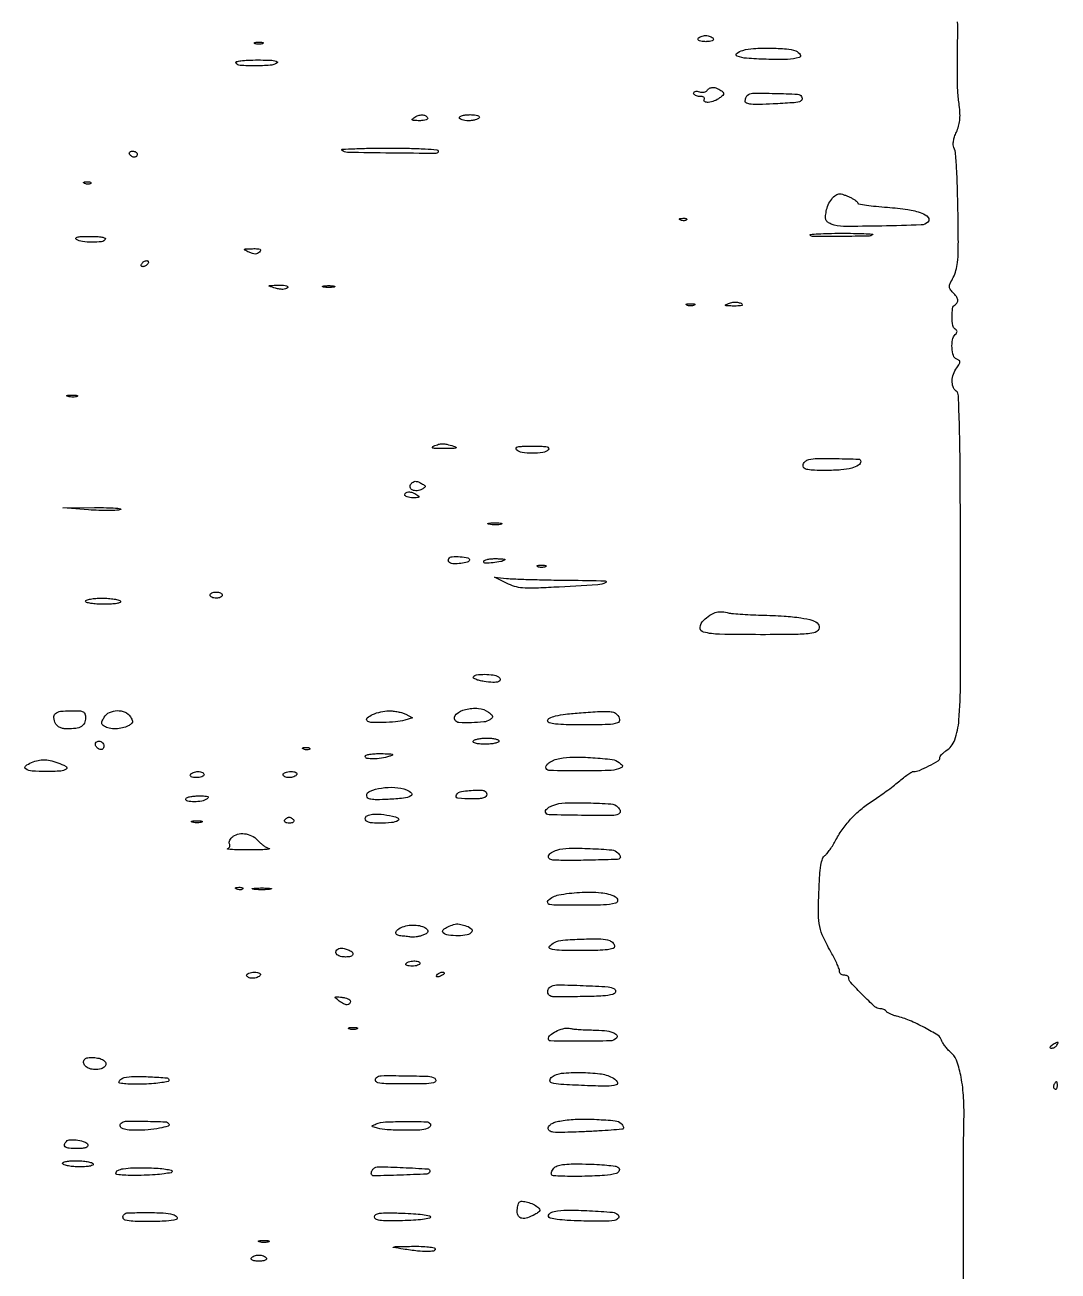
# Model space of a CAD drawing. Extents: x 0 to 1897, y 0 to 3427.
# Drawn here: x 1528.1 to 1867.9, y 2584.7 to 2994.5 of the extents above; entities that cross this region are included whole.
import ezdxf

# ---------------------------------------------------------------- set-up
doc = ezdxf.new("R2010")
doc.units = 0
doc.header["$MEASUREMENT"] = 0

msp = doc.modelspace()

# ---------------------------------------------------------------- linework, layer by layer
msp.add_lwpolyline([(1836.878539, 2573, -0.001492), (1836.792845, 2588.61561, -0.000843), (1836.777343, 2607.549522, -0.000647), (1836.815926, 2625.401178, -0.005374), (1836.930962, 2633.5, 0.019466), (1836.816629, 2641.680124, 0.032667), (1836.006386, 2648.502257, 0.038996), (1834.615309, 2653.700539, 0.129381), (1832.64252, 2656.60429, -0.027553), (1831.671673, 2657.549075, -0.023307), (1830.751689, 2658.64731, -0.023957), (1830.006758, 2659.729664, -0.058579), (1829.597278, 2660.60429, 0.173904), (1828.305792, 2662.250585, 0.017579), (1823.931762, 2664.790386, 0.023023), (1819.02891, 2667.127863, 0.03973), (1814.740552, 2668.546252, -0.023581), (1813.643889, 2668.870122, -0.026843), (1812.630255, 2669.284396, -0.027484), (1811.819146, 2669.723946, -0.116943), (1811.431535, 2670.110779, 0.10568), (1811.104849, 2670.45165, 0.051337), (1810.571, 2670.738791, 0.047682), (1809.929708, 2670.934084, 0.050121), (1809.273788, 2671, -0.188632), (1807.660167, 2671.631221, -0.010026), (1803.609136, 2675.526628, -0.010379), (1799.730241, 2679.573801, -0.176518), (1799.033427, 2681.25, 0.186174), (1798.907952, 2681.536595, 0.083972), (1798.569194, 2681.779687, 0.06598), (1798.076485, 2681.944675, 0.047875), (1797.5, 2682, -0.088289), (1796.92728, 2682.101924, -0.094753), (1796.440625, 2682.394423, -0.100012), (1796.115069, 2682.830485, -0.110939), (1796, 2683.342716, 0.089073), (1795.861969, 2684.111392, 0.013082), (1795.270539, 2685.585649, 0.014422), (1794.467524, 2687.306874, 0.011937), (1793.516729, 2689.092716, -0.01624), (1790.736238, 2694.425311, -0.060131), (1789.515949, 2698.010864, -0.051829), (1789.093822, 2702.041166, -0.009981), (1789.234697, 2709.389485, -0.006434), (1789.515626, 2714.787162, -0.024043), (1789.89851, 2718.162752, -0.037122), (1790.417671, 2720.32892, -0.158811), (1791.184376, 2721.392869, 0.063569), (1791.908698, 2722.079013, 0.01664), (1792.882079, 2723.353566, 0.016631), (1793.902324, 2724.891666, 0.016331), (1794.824622, 2726.503384, -0.034482), (1797.172906, 2730.282123, -0.032903), (1800.052248, 2733.765418, -0.032386), (1803.411597, 2736.891862, -0.031061), (1807.191956, 2739.605859, 0.011506), (1809.125941, 2740.882811, 0.006701), (1811.388949, 2742.498303, 0.006697), (1813.613517, 2744.178122, 0.011247), (1815.429999, 2745.655045, -0.011451), (1817.007007, 2746.936195, -0.015425), (1818.494605, 2748.017419, -0.012453), (1819.766838, 2748.83783, -0.137825), (1820.343979, 2749, 0.098323), (1822.280414, 2749.384509, 0.020753), (1825.423488, 2750.839445, 0.014688), (1828.468509, 2752.520412, 0.265223), (1829, 2753.451901, -0.134004), (1829.13506, 2753.946793, -0.043988), (1829.578259, 2754.566603, -0.040143), (1830.215237, 2755.199105, -0.035861), (1830.968543, 2755.748282, 0.168978), (1833.919417, 2759.414168, 0.066406), (1835.292172, 2765.843869, 0.018864), (1835.802644, 2778.597853, 0.00108), (1835.807368, 2817.876902, 0.000872), (1835.69671, 2847.124323, 0.005105), (1835.454696, 2862.500745, 0.003465), (1835.124007, 2872.555077, 0.212689), (1834.347482, 2874.126579, -0.135841), (1833.364615, 2875.538727, -0.091761), (1833.059915, 2877.488723, -0.079302), (1833.473389, 2879.682649, -0.066714), (1834.562018, 2881.78508, 0.013827), (1835.443226, 2883.120281, 0.139828), (1835.624035, 2883.754182, 0.254297), (1835.383375, 2884.19677, 0.052126), (1834.562018, 2884.614575, -0.228458), (1833.481861, 2885.762064, -0.061883), (1833.016766, 2888.284048, -0.060493), (1833.183677, 2890.969235, -0.151769), (1834.087132, 2892.687132, 0.047458), (1834.536977, 2893.231562, 0.150038), (1834.674265, 2893.678773, 0.181024), (1834.526767, 2894.072821, 0.075363), (1834.087132, 2894.446149, -0.216848), (1833.272036, 2895.663154, -0.038077), (1833.026768, 2898.477276, -0.037966), (1833.210212, 2901.29215, -0.222635), (1834, 2902.5, 0.116896), (1834.746675, 2903.248038, 0.18124), (1834.919826, 2904.133266, 0.117986), (1834.46592, 2905.205921, 0.037568), (1833.327192, 2906.529951, -0.043709), (1832.425483, 2907.604774, -0.159254), (1832.170023, 2908.446019, -0.104906), (1832.411703, 2909.477815, -0.013718), (1833.431832, 2911.503278, 0.056811), (1834.319949, 2913.723621, 0.038893), (1834.831214, 2916.392812, 0.024423), (1835.066804, 2920.147302, 0.006481), (1835.072011, 2926.151899, 0.002243), (1834.867549, 2938.481449, 0.007612), (1834.575726, 2946.518934, 0.008188), (1834.200798, 2952.032828, 0.088699), (1833.626835, 2954.180008, -0.10392), (1833.412276, 2955.092087, -0.046246), (1833.497184, 2956.330051, -0.040198), (1833.848214, 2957.756716, -0.030373), (1834.450435, 2959.254308, 0.040083), (1835.174859, 2961.16186, 0.044307), (1835.555741, 2963.097788, 0.03796), (1835.621681, 2965.308126, 0.019425), (1835.386255, 2968.074299, -0.00582), (1835.131751, 2970.334917, -0.005523), (1834.92502, 2972.640575, -0.005492), (1834.787124, 2974.683613, -0.019345), (1834.76379, 2976, 0.003343), (1834.811925, 2979.371546, 0.000631), (1834.850897, 2985.529774, 0.00067), (1834.873966, 2991.719246, 0.002697), (1834.862597, 2995.5, -0.002741)], format="xyb")
for points in [[(1606.25, 2988.337719, -0.057986), (1605.679992, 2988.181385, -0.037979), (1605, 2988.12966, -0.037979), (1604.320008, 2988.181385, -0.057986), (1603.75, 2988.337719, -0.174857), (1603.540618, 2988.525001, -0.447206), (1603.601562, 2988.693942, -0.078554), (1604.10856, 2988.810911, -0.017491), (1605, 2988.842105, -0.017491), (1605.89144, 2988.810911, -0.078554), (1606.398438, 2988.693942, -0.447206), (1606.459382, 2988.525001, -0.174857)], [(1754.5, 2990, -0.302575), (1754.486626, 2989.607504, -0.143113), (1754.069598, 2989.280626, -0.067954), (1753.210982, 2989.066129, -0.027283), (1752, 2989, -0.027283), (1750.789018, 2989.066129, -0.067954), (1749.930402, 2989.280626, -0.143113), (1749.513374, 2989.607504, -0.302575), (1749.5, 2990, -0.108893), (1749.872201, 2990.383456, -0.050757), (1750.489314, 2990.70625, -0.046925), (1751.234268, 2990.925899, -0.048273), (1752, 2991, -0.048273), (1752.765732, 2990.925899, -0.046925), (1753.510686, 2990.70625, -0.050757), (1754.127799, 2990.383456, -0.108893)], [(1781.59774, 2985.962839, -0.159197), (1783.087875, 2984.760127, -0.50487), (1782.710072, 2983.753615, -0.064142), (1778.931763, 2983.188257, -0.011989), (1771.913215, 2983.213215, -0.010834), (1765.433618, 2983.532279, -0.073275), (1762.305962, 2984.222359, -0.584947), (1762.170001, 2985.129357, -0.096928), (1764.190983, 2986.15032, -0.054431), (1767.75456, 2986.746553, -0.01695), (1773.186216, 2986.872189, -0.016033), (1778.54568, 2986.642484, -0.072231)], [(1611, 2982, -0.125169), (1608.699264, 2981.225562, -0.018915), (1603.804055, 2981.040314, -0.014665), (1598.865692, 2981.185186, -0.244337), (1597.5, 2982, -0.495518), (1597.66506, 2982.429973, -0.037032), (1599.090323, 2982.733931, -0.025398), (1601.395441, 2982.93104, -0.009119), (1604.690983, 2982.984687, -0.006882), (1608.220182, 2982.929185, -0.031345), (1610.26443, 2982.740256, -0.12698), (1611.017923, 2982.415059, -0.516745)], [(1757, 2972.965684, -0.046806), (1757.741966, 2972.361687, -0.247292), (1757.896365, 2971.878266, -0.166939), (1757.600737, 2971.345429, -0.020426), (1756.55887, 2970.480997, -0.070383), (1754.813722, 2969.502065, -0.069079), (1752.854333, 2969.037632, -0.15131), (1751.687988, 2969.280805, -0.428251), (1751.5, 2970, 0.202618), (1751.558599, 2970.378123, 0.181468), (1751.33165, 2970.70625, 0.104212), (1750.804599, 2970.928459, 0.047867), (1750.059017, 2971, -0.049866), (1749.271104, 2971.078777, -0.069852), (1748.604836, 2971.313545, -0.090006), (1748.156526, 2971.659893, -0.185454), (1748, 2972.067388, -0.204114), (1748.153666, 2972.428127, -0.133305), (1748.556303, 2972.648274, -0.087677), (1749.173679, 2972.68561, -0.048244), (1749.915843, 2972.52671, 0.055621), (1750.696361, 2972.371574, 0.06322), (1751.45784, 2972.402963, 0.072852), (1752.086637, 2972.606409, 0.140631), (1752.47486, 2972.959323, -0.134558), (1753.246747, 2973.677995, -0.120781), (1754.310452, 2973.940336, -0.093922), (1755.597858, 2973.698228, -0.054184)], [(1783.541119, 2970.933469, -0.240341), (1783.623538, 2969.928634, -0.236635), (1782.858186, 2969.262523, -0.046734), (1780.491842, 2968.885355, -0.003722), (1774.155926, 2968.522453, -0.006044), (1769.53932, 2968.348403, -0.02939), (1766.92287, 2968.435214, -0.057929), (1765.446239, 2968.746334, -0.322371), (1765, 2969.366527, -0.044844), (1765.049132, 2969.913232, -0.036904), (1765.195833, 2970.480584, -0.038318), (1765.410949, 2970.984592, -0.076498), (1765.666667, 2971.333333, -0.197562), (1767.383756, 2972.049808, -0.006891), (1774.754388, 2971.986531, -0.006089), (1782.188425, 2971.729623, -0.247501)], [(1660.5, 2964, -0.317918), (1660.475532, 2963.60619, -0.13642), (1660.02436, 2963.282762, -0.063857), (1659.10684, 2963.074456, -0.025089), (1657.809017, 2963.015313, -0.010771), (1656.178321, 2963.057997, -0.11317), (1655.539651, 2963.236882, -0.472557), (1655.481508, 2963.540159, -0.076039), (1656, 2964, -0.053182), (1657.401071, 2964.707245, -0.090548), (1658.687818, 2964.942196, -0.117005), (1659.745259, 2964.69131, -0.13871)], [(1677.5, 2964, -0.146547), (1677.065839, 2963.614422, -0.040338), (1676.1996, 2963.29375, -0.037109), (1675.112115, 2963.073612, -0.031397), (1673.940983, 2963, -0.032276), (1672.81438, 2963.0728, -0.049716), (1671.863914, 2963.29375, -0.064068), (1671.206632, 2963.615903, -0.251914), (1671, 2964, -0.280045), (1671.23451, 2964.385863, -0.051215), (1672.045461, 2964.70625, -0.04194), (1673.195261, 2964.92748, -0.02657), (1674.559017, 2965, -0.023007), (1675.966307, 2964.93521, -0.059005), (1676.961697, 2964.723169, -0.125298), (1677.461947, 2964.397523, -0.336396)], [(1565, 2952, -0.092995), (1564.928382, 2951.618268, -0.096318), (1564.723586, 2951.29375, -0.099231), (1564.418051, 2951.076556, -0.105429), (1564.059017, 2951, -0.089642), (1563.653442, 2951.073302, -0.053229), (1563.2129, 2951.29375, -0.051032), (1562.806203, 2951.617485, -0.06081), (1562.5, 2952, -0.139169), (1562.392057, 2952.379648, -0.191142), (1562.521475, 2952.70625, -0.138808), (1562.889346, 2952.926733, -0.066118), (1563.440983, 2953, -0.062283), (1564.037096, 2952.925455, -0.080552), (1564.542039, 2952.70625, -0.097988), (1564.879982, 2952.381379, -0.153634)], [(1664, 2953.005466, -0.415778), (1663.222931, 2952.232533, -0.001414), (1648.572414, 2952.352189, -0.001987), (1634.16057, 2952.56794, -0.193994), (1632.31275, 2953.353917, -0.649661), (1632.412922, 2953.614596, -0.002511), (1636.605412, 2953.810213, -0.00665), (1641.677884, 2953.953821, -0.003751), (1647.833333, 2954, -0.004615), (1654.611951, 2953.937438, -0.010746), (1659.686122, 2953.734621, -0.005607), (1663.590876, 2953.450426, -0.389857)], [(1549.729167, 2942.395833, -0.126455), (1549.402231, 2942.202593, -0.060344), (1548.916927, 2942.123424, -0.05415), (1548.359369, 2942.160852, -0.051402), (1547.8125, 2942.316886, -0.054073), (1547.395823, 2942.538436, -0.470617), (1547.37858, 2942.720685, -0.168741), (1547.670344, 2942.862007, -0.018894), (1548.416667, 2942.921053, -0.028489), (1549.112848, 2942.910055, -0.077125), (1549.592839, 2942.799335, -0.208169), (1549.77538, 2942.614691, -0.296942)], [(1799.452947, 2937.839485, -0.021868), (1800.428451, 2937.342421, -0.030294), (1801.251803, 2936.808205, -0.030674), (1801.850252, 2936.306741, -0.20584), (1802, 2935.958404, 0.366524), (1802.261077, 2935.650097, 0.005088), (1804.864063, 2935.242453, 0.011359), (1808.011732, 2934.85508, 0.006891), (1811.75, 2934.532982, -0.018139), (1818.46233, 2933.802221, -0.050799), (1823.045206, 2932.65042, -0.124411), (1825.139756, 2931.231898, -0.397487), (1825.09562, 2929.69562, -0.189929), (1822.877101, 2928.73135, -0.003504), (1809.879055, 2928.37229, -0.005684), (1797.352226, 2928.256523, -0.093911), (1793.267277, 2929.039595, -0.056544), (1792.124923, 2929.648384, -0.150228), (1791.556932, 2930.365369, -0.113502), (1791.40326, 2931.412615, -0.0255), (1791.640853, 2933.211385, -0.057907), (1792.300736, 2935.359807, -0.061944), (1793.425395, 2937.247061, -0.071126), (1794.786907, 2938.561048, -0.157694), (1796.144077, 2939, -0.073364), (1796.583358, 2938.935196, -0.011098), (1797.430307, 2938.659099, -0.01224), (1798.421919, 2938.283811, -0.010312)], [(1745.729167, 2930.395833, -0.126455), (1745.402231, 2930.202593, -0.060344), (1744.916927, 2930.123424, -0.05415), (1744.359369, 2930.160852, -0.051402), (1743.8125, 2930.316886, -0.054073), (1743.395823, 2930.538436, -0.470617), (1743.37858, 2930.720685, -0.168741), (1743.670344, 2930.862007, -0.018894), (1744.416667, 2930.921053, -0.028489), (1745.112848, 2930.910055, -0.077125), (1745.592839, 2930.799335, -0.208169), (1745.77538, 2930.614691, -0.296942)], [(1806.896575, 2925.563242, -0.194339), (1805.719559, 2925.063517, -0.002013), (1796.593437, 2924.939512, -0.001977), (1787.457112, 2924.888293, -0.199342), (1786.300343, 2925.366324, -0.637947), (1786.392864, 2925.61954, -0.005682), (1789.035101, 2925.813858, -0.010019), (1792.388631, 2925.954826, -0.005494), (1796.5, 2926, -0.003784), (1800.624529, 2925.968784, -0.006712), (1804.022744, 2925.871702, -0.002558), (1806.828928, 2925.73943, -0.649458)], [(1554.5, 2924, -0.22797), (1553.297002, 2923.23071, -0.030175), (1550.194553, 2923.043309, -0.034084), (1546.990884, 2923.26195, -0.109801), (1545, 2924, -0.33709), (1544.850651, 2924.413236, -0.266741), (1545.210789, 2924.746061, -0.047117), (1546.631482, 2924.932514, -0.008424), (1549.309017, 2924.984687, -0.01272), (1551.717528, 2924.929756, -0.03482), (1553.407068, 2924.72971, -0.062598), (1554.375703, 2924.416761, -0.448626)], [(1605.232627, 2919.832627, -0.082929), (1604.554058, 2919.348274, -0.109136), (1603.816857, 2919.17019, -0.08422), (1602.931016, 2919.302648, -0.033133), (1601.782627, 2919.764947, -0.008664), (1600.384455, 2920.468641, -0.505637), (1600.34744, 2920.71208, -0.19034), (1600.719846, 2920.873593, -0.003356), (1602.95, 2920.93232, -0.013015), (1604.653861, 2920.921391, -0.104506), (1605.411162, 2920.735506, -0.375409), (1605.565139, 2920.374923, -0.118227)], [(1568.5, 2916, -0.064269), (1568.189439, 2915.617474, -0.051777), (1567.769763, 2915.29375, -0.053414), (1567.310186, 2915.073533, -0.085235), (1566.881966, 2915, -0.117858), (1566.550471, 2915.079239, -0.186277), (1566.357263, 2915.29375, -0.154201), (1566.338175, 2915.617617, -0.076764), (1566.5, 2916, -0.064269), (1566.810561, 2916.382526, -0.051777), (1567.230237, 2916.70625, -0.053414), (1567.689814, 2916.926467, -0.085235), (1568.118034, 2917, -0.117858), (1568.449529, 2916.920761, -0.186277), (1568.642737, 2916.70625, -0.154201), (1568.661825, 2916.382383, -0.076764)], [(1614.426033, 2908.026033, -0.1323), (1613.824737, 2907.679894, -0.059445), (1612.915309, 2907.551266, -0.047916), (1611.776939, 2907.635661, -0.030063), (1610.476033, 2907.94008, -0.002628), (1608.436788, 2908.560259, -0.564525), (1608.396215, 2908.724309, -0.191956), (1608.681088, 2908.846805, -0.001262), (1611.45, 2908.914047, -0.015807), (1613.121873, 2908.897573, -0.062209), (1614.136105, 2908.727937, -0.213393), (1614.494686, 2908.419442, -0.316269)], [(1629.75, 2908.310674, -0.039571), (1628.952734, 2908.168469, -0.024357), (1628, 2908.122029, -0.024357), (1627.047266, 2908.168469, -0.039571), (1626.25, 2908.310674, -0.161593), (1625.99086, 2908.478988, -0.542911), (1626.042187, 2908.633659, -0.052887), (1626.748017, 2908.740287, -0.011065), (1628, 2908.767997, -0.011065), (1629.251983, 2908.740287, -0.052887), (1629.957813, 2908.633659, -0.542911), (1630.00914, 2908.478988, -0.161593)], [(1748.25, 2902.337719, -0.057986), (1747.679992, 2902.181385, -0.037979), (1747, 2902.12966, -0.037979), (1746.320008, 2902.181385, -0.057986), (1745.75, 2902.337719, -0.174857), (1745.540618, 2902.525001, -0.447206), (1745.601562, 2902.693942, -0.078554), (1746.10856, 2902.810911, -0.017491), (1747, 2902.842105, -0.017491), (1747.89144, 2902.810911, -0.078554), (1748.398438, 2902.693942, -0.447206), (1748.459382, 2902.525001, -0.174857)], [(1764, 2902.393011, -0.370251), (1763.868818, 2902.240144, -0.013355), (1763.045312, 2902.136093, -0.018805), (1761.996076, 2902.07162, -0.011348), (1760.75, 2902.070285, -0.005555), (1758.976512, 2902.128359, -0.140835), (1758.52179, 2902.280905, -0.572137), (1758.537932, 2902.504495, -0.020655), (1759.5, 2902.9319, -0.065073), (1760.921931, 2903.290136, -0.059074), (1762.436987, 2903.288357, -0.071022), (1763.616463, 2902.973338, -0.300592)], [(1545.269032, 2872.344063, -0.06278), (1544.671085, 2872.185595, -0.030339), (1543.880008, 2872.127736, -0.029507), (1543.036634, 2872.167106, -0.037336), (1542.269032, 2872.307009, -0.087174), (1541.883358, 2872.48334, -0.597527), (1541.900903, 2872.643467, -0.080377), (1542.431793, 2872.764444, -0.012823), (1543.5, 2872.805051, -0.014395), (1544.580113, 2872.787295, -0.052471), (1545.257153, 2872.684921, -0.333666), (1545.386009, 2872.52287, -0.31318)], [(1669, 2856, -0.058987), (1669.825024, 2855.623849, -0.657335), (1669.78902, 2855.364308, -0.061352), (1668.760387, 2855.211607, -0.00487), (1666, 2855.169965, -0.007023), (1663.441198, 2855.192232, -0.052574), (1662.239222, 2855.346686, -0.489155), (1662.107223, 2855.63597, -0.172467), (1662.5, 2856, -0.030325), (1664.148597, 2856.592881, -0.071269), (1665.440606, 2856.777982, -0.060442), (1666.85789, 2856.606025, -0.017116)], [(1700.219262, 2854.819262, -0.159948), (1698.423867, 2853.911351, -0.037199), (1695.009118, 2853.649217, -0.037163), (1691.594634, 2853.895621, -0.16114), (1689.80419, 2854.79581, -0.306693), (1689.697924, 2855.347679, -0.238925), (1690.178694, 2855.75, -0.049781), (1691.755025, 2855.953298, -0.007196), (1695, 2856, -0.007435), (1698.198143, 2855.952443, -0.048223), (1699.794915, 2855.75, -0.221909), (1700.303296, 2855.356076, -0.325913)], [(1803, 2851.035184, -0.261085), (1802.272146, 2849.736296, -0.072577), (1800.04672, 2848.783938, -0.046225), (1796.489289, 2848.183971, -0.018676), (1791.565741, 2848, -0.007998), (1787.748441, 2848.061064, -0.038297), (1785.585131, 2848.296812, -0.082227), (1784.402749, 2848.727328, -0.270718), (1784, 2849.416667, -0.080074), (1784.093368, 2849.995939, -0.064399), (1784.367188, 2850.565351, -0.065245), (1784.772091, 2851.039141, -0.087674), (1785.25, 2851.337719, -0.091666), (1788.033015, 2851.903913, -0.008732), (1794.999207, 2851.906852, -0.00415), (1802.337018, 2851.720854, -0.404394)], [(1658.745846, 2841.877644, -0.100209), (1657.05727, 2841.335902, -0.138101), (1655.493839, 2841.594247, -0.237949), (1654.798035, 2842.480931, -0.226475), (1655.079482, 2843.59577, -0.069397), (1655.735653, 2844.194312, -0.130412), (1656.407112, 2844.433017, -0.106633), (1657.202824, 2844.32878, -0.037187), (1658.264909, 2843.858225, -0.016858), (1659.395822, 2843.20301, -0.195889), (1659.689155, 2842.796522, -0.297648), (1659.550949, 2842.40629, -0.035419)], [(1657, 2840, -0.043106), (1657.628119, 2839.512621, -0.461139), (1657.616929, 2839.228862, -0.155556), (1657.150937, 2839.054211, -0.011096), (1655.75, 2839.015313, -0.03458), (1654.696678, 2839.082357, -0.052836), (1653.807812, 2839.298248, -0.069028), (1653.19699, 2839.617555, -0.242407), (1653, 2840, -0.251537), (1653.363212, 2840.676305, -0.147327), (1654.2663, 2840.948307, -0.089354), (1655.582896, 2840.711128, -0.05437)], [(1559.5, 2835.145856, -0.074797), (1558.260229, 2834.89519, -0.010026), (1555.590625, 2834.814735, -0.011401), (1552.401074, 2834.855323, -0.009368), (1549, 2835.040049), (1540.5, 2835.661614), (1551, 2835.767421, -0.006294), (1554.897972, 2835.757631, -0.014475), (1557.828125, 2835.628481, -0.027585), (1559.477599, 2835.415934, -0.763947)], [(1684.761659, 2830.31292, -0.041951), (1683.934218, 2830.169017, -0.020826), (1682.869594, 2830.119272, -0.020511), (1681.754739, 2830.159391, -0.028254), (1680.761659, 2830.292739, -0.082665), (1680.319562, 2830.45659, -0.67161), (1680.339362, 2830.605813, -0.053901), (1681.071102, 2830.715166, -0.008901), (1682.5, 2830.747817, -0.009782), (1683.938425, 2830.726931, -0.038992), (1684.814362, 2830.62839, -0.417468), (1684.916221, 2830.476221, -0.285845)], [(1674.254354, 2818.5, -0.275727), (1673.586258, 2817.823246, -0.032692), (1671.425426, 2817.411278, -0.03646), (1669.144662, 2817.296818, -0.126388), (1667.733688, 2817.693686, -0.112068), (1667.481484, 2817.928091, -0.10309), (1667.345652, 2818.255459, -0.097324), (1667.347945, 2818.626013, -0.088568), (1667.488812, 2818.981897, -0.241242), (1668.583462, 2819.643707, -0.035378), (1671.25883, 2819.642687, -0.037296), (1673.774898, 2819.27357, -0.420276)], [(1685.916667, 2818.64364, -0.129577), (1684.616398, 2818.015822, -0.025731), (1682.036527, 2817.650537, -0.020793), (1679.498431, 2817.529572, -0.415985), (1679, 2818.025, -0.287663), (1679.236329, 2818.401783, -0.047661), (1680.077083, 2818.713594, -0.039878), (1681.261565, 2818.929356, -0.025123), (1682.666667, 2819, -0.009135), (1684.044964, 2818.974815, -0.01817), (1685.133854, 2818.895319, -0.020249), (1685.879845, 2818.782799, -0.628293)], [(1699.25, 2816.337719, -0.057986), (1698.679992, 2816.181385, -0.037979), (1698, 2816.12966, -0.037979), (1697.320008, 2816.181385, -0.057986), (1696.75, 2816.337719, -0.174857), (1696.540618, 2816.525001, -0.447206), (1696.601562, 2816.693942, -0.078554), (1697.10856, 2816.810911, -0.017491), (1698, 2816.842105, -0.017491), (1698.89144, 2816.810911, -0.078554), (1699.398438, 2816.693942, -0.447206), (1699.459382, 2816.525001, -0.174857)], [(1707, 2811.904155, -0.002849), (1718.964002, 2811.711695, -0.793354), (1719.090384, 2811.111874, -0.093653), (1716.458867, 2810.438966, -0.001706), (1702, 2809.567892, -0.005315), (1695.270083, 2809.257218, -0.030922), (1691.722153, 2809.350632, -0.053848), (1689.153587, 2809.859921, -0.041263), (1686.5, 2810.937718), (1682.5, 2812.960983), (1686.5, 2812.51826, 0.017788), (1688.936169, 2812.336037, 0.002285), (1694.171875, 2812.155243, 0.002668), (1700.389301, 2812.002199, 0.002222)], [(1593, 2807, -0.191087), (1592.848523, 2806.618118, -0.088204), (1592.4125, 2806.29375, -0.068025), (1591.765418, 2806.073693, -0.048028), (1591, 2806, -0.048028), (1590.234582, 2806.073693, -0.068025), (1589.5875, 2806.29375, -0.088204), (1589.151477, 2806.618118, -0.191087), (1589, 2807, -0.191087), (1589.151477, 2807.381882, -0.088204), (1589.5875, 2807.70625, -0.068025), (1590.234582, 2807.926307, -0.048028), (1591, 2808, -0.048028), (1591.765418, 2807.926307, -0.068025), (1592.4125, 2807.70625, -0.088204), (1592.848523, 2807.381882, -0.191087)], [(1559.5, 2805, -0.455789), (1559.36946, 2804.580588, -0.058059), (1558.343539, 2804.26576, -0.033287), (1556.576507, 2804.061269, -0.012167), (1554.059017, 2804, -0.015216), (1551.716715, 2804.071299, -0.025683), (1549.764754, 2804.291261, -0.023815), (1548.304568, 2804.604305, -0.340288), (1548, 2805, -0.331172), (1548.290799, 2805.390894, -0.027462), (1549.598289, 2805.70625, -0.028158), (1551.35528, 2805.927848, -0.017292), (1553.440983, 2806, -0.017115), (1555.570094, 2805.927098, -0.023783), (1557.465225, 2805.70625, -0.021638), (1558.967949, 2805.39092, -0.194165)], [(1770.195822, 2800.434663, -0.009563), (1777.774945, 2800.122803, -0.023705), (1783.298099, 2799.525928, -0.02971), (1787.177895, 2798.680901, -0.152214), (1789.004321, 2797.494794, -0.308531), (1789.166955, 2795.773313, -0.22467), (1787.558213, 2794.613951, -0.041513), (1782.429268, 2794.102033, -0.004126), (1770.063428, 2794, -0.00496), (1756.555353, 2794.134014, -0.056468), (1751.275422, 2794.838576, -0.364273), (1750.141903, 2796.404202, -0.192495), (1751.262487, 2798.710136, -0.030899), (1753.357876, 2800.391917, -0.074341), (1755.130611, 2801.283824, -0.086714), (1756.911817, 2801.543453, -0.054598), (1759, 2801.254842, 0.037107), (1760.470389, 2800.999034, 0.006236), (1763.320023, 2800.754512, 0.006795), (1766.683272, 2800.554039, 0.005987)], [(1683.856763, 2780.109687, -0.222435), (1684.406446, 2779.248834, -0.363874), (1683.968328, 2778.561431, -0.087829), (1682.005575, 2778.30444, -0.028395), (1679.078849, 2778.603382, -0.021973), (1677.566649, 2778.913864, -0.040887), (1676.382708, 2779.316977, -0.058545), (1675.649212, 2779.743655, -0.388023), (1675.577193, 2780.124902, -0.227617), (1676.628944, 2780.798468, -0.030971), (1679.31064, 2780.95979, -0.034876), (1682.090455, 2780.76052, -0.106271)], [(1548, 2766.606989, -0.10799), (1547.636264, 2764.942513, -0.15181), (1546.627378, 2763.818812, -0.102011), (1544.812261, 2763.187853, -0.032819), (1541.953396, 2763, -0.048846), (1540.718048, 2763.120973, -0.059581), (1539.61404, 2763.479798, -0.067014), (1538.736903, 2764.03843, -0.099031), (1538.170311, 2764.75, -0.090805), (1537.573637, 2766.72124, -0.247485), (1538.087722, 2768.037251, -0.148282), (1539.790335, 2768.795032, -0.031092), (1543.083333, 2769, -0.010863), (1546.021682, 2768.936157, -0.102738), (1547.236351, 2768.628321, -0.212769), (1547.812296, 2767.942518, -0.06993)], [(1562.749336, 2767.029769, -0.034229), (1563.335835, 2765.929706, -0.163593), (1563.403849, 2765.231234, -0.174625), (1563.035347, 2764.660108, -0.040178), (1562.055624, 2764.029769, -0.067699), (1560.151207, 2763.321182, -0.050597), (1557.925003, 2763.052963, -0.052129), (1555.786717, 2763.235946, -0.094119), (1554.15783, 2763.881294, -0.070815), (1553.52631, 2764.42005, -0.181954), (1553.316483, 2764.972246, -0.11824), (1553.486342, 2765.690508, -0.022664), (1554.148377, 2766.865981, -0.144029), (1555.908138, 2768.429632, -0.105723), (1558.464301, 2769.027341, -0.107256), (1561.011024, 2768.525255, -0.15221)], [(1653.315741, 2767.811283), (1655.5, 2766.622566), (1653, 2765.910963, -0.045898), (1650.004238, 2765.348551, -0.019159), (1645.896432, 2765.120202, -0.012674), (1641.89182, 2765.152751, -0.190227), (1640.635303, 2765.698031, -0.441397), (1640.677863, 2766.623506, -0.066736), (1642.446484, 2767.73287, -0.049576), (1645.110735, 2768.639103, -0.054582), (1647.815741, 2768.964565, -0.031006), (1649.245225, 2768.891161, -0.023354), (1650.79911, 2768.640405, -0.023814), (1652.242737, 2768.265148, -0.049155)], [(1680.55887, 2768.519003, -0.020426), (1681.600737, 2767.654571, -0.166939), (1681.896365, 2767.121734, -0.247292), (1681.741966, 2766.638313, -0.046806), (1681, 2766.034316, -0.121381), (1678.974139, 2765.299124, -0.02144), (1674.908036, 2765.03989, -0.016828), (1670.823671, 2765.092414, -0.247556), (1669.625, 2765.797746, -0.370457), (1669.950008, 2767.864348, -0.115843), (1672.969491, 2769.415601, -0.080609), (1677.27281, 2769.773843, -0.144475)], [(1722.8, 2767.8, -0.155374), (1723.680735, 2766.096286, -0.373275), (1722.998254, 2764.972271, -0.071116), (1719.859105, 2764.437918, -0.006653), (1712, 2764.333333, -0.00484), (1706.045857, 2764.390976, -0.021895), (1702.579156, 2764.610167, -0.03395), (1700.504666, 2764.976524, -0.344796), (1700, 2765.621354, -0.289395), (1700.580761, 2766.540725, -0.050866), (1702.597526, 2767.259481, -0.03221), (1705.909753, 2767.849602, -0.009732), (1711, 2768.321552, -0.003171), (1717.196933, 2768.735174, -0.026125), (1720.022717, 2768.757973, -0.062487), (1721.669537, 2768.477011, -0.123524)], [(1554, 2757.416667, -0.077096), (1553.910766, 2756.841384, -0.119977), (1553.651172, 2756.414714, -0.144529), (1553.264262, 2756.204183, -0.134046), (1552.8125, 2756.229167, -0.113253), (1551.749304, 2756.877068, -0.165501), (1551.257027, 2757.846361, -0.244413), (1551.540134, 2758.653027, -0.190724), (1552.416667, 2759, -0.099038), (1553.020927, 2758.879125, -0.097945), (1553.534896, 2758.534896, -0.097945), (1553.879125, 2758.020927, -0.099038)], [(1684, 2759, -0.312055), (1683.731257, 2758.61133, -0.036254), (1682.660789, 2758.29375, -0.033326), (1681.188379, 2758.072272, -0.020671), (1679.440983, 2758, -0.016966), (1677.589239, 2758.062852, -0.045191), (1676.284665, 2758.270946, -0.091154), (1675.583647, 2758.592706, -0.397171), (1675.5, 2759, -0.17067), (1675.98041, 2759.387806, -0.031293), (1677.09415, 2759.70625, -0.030444), (1678.50479, 2759.92675, -0.023552), (1680.059017, 2760, -0.023957), (1681.56932, 2759.927595, -0.038191), (1682.842336, 2759.70625, -0.044731), (1683.751017, 2759.38696, -0.293924)], [(1621.729167, 2756.395833, -0.126455), (1621.402231, 2756.202593, -0.060344), (1620.916927, 2756.123424, -0.05415), (1620.359369, 2756.160852, -0.051402), (1619.8125, 2756.316886, -0.054073), (1619.395823, 2756.538436, -0.470617), (1619.37858, 2756.720685, -0.168741), (1619.670344, 2756.862007, -0.018894), (1620.416667, 2756.921053, -0.028489), (1621.112848, 2756.910055, -0.077125), (1621.592839, 2756.799335, -0.208169), (1621.77538, 2756.614691, -0.296942)], [(1648, 2754, -0.036496), (1645.301448, 2753.348261, -0.041027), (1642.641083, 2753.129598, -0.045193), (1640.569357, 2753.317237, -0.362239), (1640, 2754, -0.331866), (1640.287951, 2754.386056, -0.029819), (1641.53758, 2754.677934, -0.029415), (1643.231526, 2754.866781, -0.017801), (1645.25, 2754.90032, -0.004604), (1647.981134, 2754.823305, -0.069862), (1648.911589, 2754.656974, -0.659953), (1648.934534, 2754.396093, -0.045508)], [(1723.53231, 2751.973185, -0.016707), (1724.480802, 2751.130941, -0.232623), (1724.634978, 2750.713933, -0.263355), (1724.390746, 2750.370376, -0.02087), (1723.320409, 2749.922823, -0.083711), (1720.089841, 2749.310627, -0.005634), (1710.666872, 2749.226007, -0.002646), (1700.707996, 2749.301507, -0.2565), (1699.514032, 2749.977296, -0.278665), (1699.505191, 2750.858372, -0.099366), (1700.380543, 2751.83339, -0.066479), (1701.973621, 2752.721075, -0.042964), (1704, 2753.325167, -0.0514), (1708.388643, 2753.770553, -0.016886), (1714.885258, 2753.540875, -0.012167), (1721.273491, 2752.942207, -0.144735)], [(1538.850777, 2751.902175, -0.04103), (1541.582809, 2750.690494, -0.545101), (1541.649396, 2749.782349, -0.14927), (1539.856866, 2749.129066, -0.013285), (1535, 2749, -0.017204), (1530.432171, 2749.157217, -0.123067), (1528.346699, 2749.833794, -0.511484), (1528.282427, 2750.797431, -0.07756), (1530.25, 2751.968838, -0.036335), (1532.42087, 2752.663149, -0.061242), (1534.317645, 2752.88144, -0.056172), (1536.321937, 2752.639811, -0.025812)], [(1587, 2748, -0.230178), (1586.813779, 2747.616918, -0.073461), (1586.248289, 2747.29375, -0.055981), (1585.420991, 2747.073066, -0.037227), (1584.440983, 2747, -0.035659), (1583.479336, 2747.068671, -0.083483), (1582.794783, 2747.287316, -0.1651), (1582.478234, 2747.615199, -0.253782), (1582.5, 2748, -0.111412), (1582.876024, 2748.383556, -0.050262), (1583.50665, 2748.70625, -0.046318), (1584.270704, 2748.925923, -0.046881), (1585.059017, 2749, -0.049547), (1585.801778, 2748.926216, -0.069539), (1586.429836, 2748.70625, -0.089706), (1586.852535, 2748.381787, -0.186414)], [(1617.5, 2748, -0.111412), (1617.123976, 2747.616444, -0.050262), (1616.49335, 2747.29375, -0.046318), (1615.729296, 2747.074077, -0.046881), (1614.940983, 2747, -0.049547), (1614.198222, 2747.073784, -0.069539), (1613.570164, 2747.29375, -0.089706), (1613.147465, 2747.618213, -0.186414), (1613, 2748, -0.230178), (1613.186221, 2748.383082, -0.073461), (1613.751711, 2748.70625, -0.055981), (1614.579009, 2748.926934, -0.037227), (1615.559017, 2749, -0.035659), (1616.520664, 2748.931329, -0.083483), (1617.205217, 2748.712684, -0.1651), (1617.521766, 2748.384801, -0.253782)], [(1653.59774, 2742.962839, -0.110882), (1655.203237, 2741.901345, -0.502939), (1655.046465, 2740.966996, -0.092103), (1652.602773, 2740.240748, -0.013963), (1647.5, 2739.845682, -0.007652), (1643.798619, 2739.719639, -0.045231), (1641.866362, 2739.85835, -0.114902), (1640.871827, 2740.268166, -0.242367), (1640.5, 2740.990179, -0.310963), (1641.593304, 2742.578126, -0.053896), (1645.31428, 2743.556737, -0.051027), (1649.791533, 2743.769661, -0.077373)], [(1680, 2741.5, -0.200296), (1679.704941, 2740.79299, -0.122766), (1678.916667, 2740.325, -0.058865), (1677.460489, 2740.069243, -0.014068), (1675, 2740, -0.029696), (1670.498709, 2740.267576, -0.545475), (1669.978403, 2741.335614, -0.227913), (1671.718257, 2742.46862, -0.023348), (1676.75, 2742.883999, -0.027401), (1678.241395, 2742.855493, -0.082357), (1679.227667, 2742.615972, -0.139177), (1679.789654, 2742.162291, -0.154987)], [(1588, 2740, -0.095866), (1586.205372, 2739.277817, -0.047896), (1583.759566, 2739.04299, -0.049214), (1581.611222, 2739.25496, -0.357708), (1581, 2740, -0.304392), (1581.259574, 2740.386874, -0.040321), (1582.248437, 2740.701752, -0.035645), (1583.621136, 2740.918231, -0.022193), (1585.25, 2740.984687, -0.009929), (1587.271067, 2740.937266, -0.075274), (1588.204113, 2740.754356, -0.422406), (1588.351549, 2740.430841, -0.157619)], [(1723.134481, 2737.266667, -0.051986), (1723.556755, 2736.745602, -0.071857), (1723.809323, 2736.200236, -0.091816), (1723.861382, 2735.716126, -0.179234), (1723.701513, 2735.36818, -0.19745), (1721.742908, 2734.550436, -0.004292), (1711.190913, 2734.581647, -0.003344), (1700.469375, 2734.777127, -0.315273), (1699.28652, 2735.65, -0.218848), (1699.342007, 2736.168253, -0.072608), (1699.83604, 2736.776036, -0.056276), (1700.656183, 2737.375117, -0.038499), (1701.7, 2737.86842, -0.082764), (1705.716889, 2738.680063, -0.015573), (1713.235934, 2738.703202, -0.011214), (1720.835979, 2738.319118, -0.180147)], [(1616.5, 2733, -0.210115), (1616.553029, 2732.621971, -0.178861), (1616.314314, 2732.29375, -0.100989), (1615.768372, 2732.071437, -0.046386), (1615, 2732, -0.046386), (1614.231628, 2732.071437, -0.100989), (1613.685686, 2732.29375, -0.178861), (1613.446971, 2732.621971, -0.210115), (1613.5, 2733, -0.057296), (1613.80183, 2733.382513, -0.050113), (1614.195564, 2733.70625, -0.052849), (1614.617099, 2733.926995, -0.094481), (1615, 2734, -0.094481), (1615.382901, 2733.926995, -0.052849), (1615.804436, 2733.70625, -0.050113), (1616.19817, 2733.382513, -0.057296)], [(1648.95566, 2734.358868, -0.085201), (1650.82155, 2733.64076, -0.577829), (1650.81023, 2732.860051, -0.104707), (1648.676259, 2732.20057, -0.021966), (1644.75, 2732.015313, -0.015177), (1642.42884, 2732.078298, -0.061443), (1641.039115, 2732.331491, -0.125702), (1640.283558, 2732.797889, -0.194308), (1640, 2733.5, -0.291673), (1640.618472, 2734.470021, -0.085202), (1642.406749, 2734.956488, -0.051395), (1645.224376, 2734.936513, -0.021905)], [(1586.269032, 2732.344063, -0.06278), (1585.671085, 2732.185595, -0.030339), (1584.880008, 2732.127736, -0.029507), (1584.036634, 2732.167106, -0.037336), (1583.269032, 2732.307009, -0.087174), (1582.883358, 2732.48334, -0.597527), (1582.900903, 2732.643467, -0.080377), (1583.431793, 2732.764444, -0.012823), (1584.5, 2732.805051, -0.014395), (1585.580113, 2732.787295, -0.052471), (1586.257153, 2732.684921, -0.333666), (1586.386009, 2732.52287, -0.31318)], [(1605, 2726.029204, 0.044423), (1605.720673, 2725.286296, 0.031453), (1606.646875, 2724.583777, 0.031911), (1607.625181, 2724.020737, 0.05651), (1608.5, 2723.705832, -0.795238), (1608.499002, 2723.524086, -0.035817), (1607.415625, 2723.360305, -0.013246), (1605.133823, 2723.241669, -0.005274), (1602, 2723.194949, -0.005526), (1598.822635, 2723.216211, -0.011743), (1596.365893, 2723.317553, -0.015607), (1594.781252, 2723.470023, -0.772598), (1594.756231, 2723.664358, 0.093458), (1595.185259, 2723.939111, 0.11346), (1595.449861, 2724.335271, 0.11923), (1595.507444, 2724.791431, 0.110903), (1595.353455, 2725.237114, -0.173885), (1595.244696, 2725.749271, -0.083486), (1595.446973, 2726.399345, -0.067107), (1595.917993, 2727.084501, -0.050698), (1596.597225, 2727.696296, -0.119538), (1598.543866, 2728.505484, -0.088193), (1600.885935, 2728.458815, -0.083482), (1603.184289, 2727.587318, -0.090336)], [(1723.13379, 2722.266667, -0.045053), (1723.563093, 2721.751953, -0.064925), (1723.83422, 2721.225336, -0.084863), (1723.915801, 2720.767847, -0.20077), (1723.78696, 2720.453627, -0.191107), (1722.954764, 2720.094165, -0.001214), (1714.724506, 2719.866557, -0.00531), (1707.019056, 2719.754048, -0.015214), (1701.666667, 2719.895625, -0.163856), (1700.522129, 2720.35502, -0.328683), (1700.31238, 2721.254249, -0.154353), (1701.267291, 2722.360172, -0.065535), (1703.074139, 2723.170038, -0.069156), (1707.045088, 2723.779935, -0.014829), (1714.030515, 2723.672712, -0.009949), (1721.097414, 2723.213416, -0.177011)], [(1599.729167, 2710.395833, -0.126455), (1599.402231, 2710.202593, -0.060344), (1598.916927, 2710.123424, -0.05415), (1598.359369, 2710.160852, -0.051402), (1597.8125, 2710.316886, -0.054073), (1597.395823, 2710.538436, -0.470617), (1597.37858, 2710.720685, -0.168741), (1597.670344, 2710.862007, -0.018894), (1598.416667, 2710.921053, -0.028489), (1599.112848, 2710.910055, -0.077125), (1599.592839, 2710.799335, -0.208169), (1599.77538, 2710.614691, -0.296942)], [(1608.75, 2710.283746, -0.023547), (1607.497782, 2710.153981, -0.014044), (1606, 2710.111902, -0.014044), (1604.502218, 2710.153981, -0.023547), (1603.25, 2710.283746, -0.124239), (1602.887591, 2710.435926, -0.664672), (1602.923437, 2710.577962, -0.03126), (1604.02938, 2710.675363, -0.006336), (1606, 2710.700336, -0.006336), (1607.97062, 2710.675363, -0.03126), (1609.076563, 2710.577962, -0.664672), (1609.112409, 2710.435926, -0.124239)], [(1722.278008, 2707.812726, -0.269362), (1723.025664, 2706.64665, -0.358203), (1722.301127, 2705.68164, -0.050955), (1718.328468, 2705.133836, -0.008802), (1710.726697, 2705, -0.002537), (1703.380078, 2705.037281, -0.034944), (1700.727053, 2705.25, -0.255796), (1700.017179, 2705.790456, -0.310603), (1700.166086, 2706.594657, -0.151161), (1703.646151, 2708.430137, -0.032578), (1710.489118, 2709.256397, -0.034383), (1717.567151, 2709.159363, -0.098308)], [(1660.239708, 2697.160292, -0.109435), (1660.596856, 2696.599884, -0.237544), (1660.538804, 2696.106195, -0.129908), (1660.020897, 2695.643703, -0.02858), (1658.919516, 2695.160521, -0.027046), (1657.883099, 2694.837419, -0.023624), (1656.770108, 2694.610782, -0.024324), (1655.743481, 2694.502582, -0.062471), (1655, 2694.553526, 0.013057), (1654.300009, 2694.671583, 0.006906), (1653.426563, 2694.783251, 0.006867), (1652.529212, 2694.872936, 0.010547), (1651.75, 2694.923489, -0.113979), (1650.45688, 2695.282304, -0.3201), (1650.067498, 2696.081112, -0.198943), (1650.690805, 2697.077991, -0.065298), (1652.25, 2697.90733, -0.059537), (1654.428752, 2698.439353, -0.0535), (1656.753591, 2698.471133, -0.057408), (1658.828288, 2698.033437, -0.116216)], [(1672.75, 2698.369714, -0.086643), (1674.790028, 2697.422507, -0.405154), (1675.015593, 2696.270582, -0.20353), (1673.555501, 2695.287236, -0.047819), (1670.559017, 2695, -0.031771), (1667.353606, 2695.203882, -0.148756), (1665.686734, 2695.953036, -0.433541), (1665.652599, 2696.93076, -0.101877), (1667.185755, 2697.945072, -0.009438), (1669.073559, 2698.661141, -0.066976), (1670.029342, 2698.864779, -0.072546), (1670.974827, 2698.799751, -0.012083)], [(1720.418213, 2693.393011, -0.067667), (1721.022961, 2693.061429, -0.062606), (1721.53535, 2692.572753, -0.066654), (1721.882355, 2692.007944, -0.104835), (1722, 2691.453011, -0.329706), (1721.506256, 2690.785643, -0.044096), (1719.687002, 2690.400296, -0.024962), (1716.540506, 2690.177529, -0.005192), (1711, 2690.12, -0.006439), (1703.814894, 2690.21253, -0.067431), (1700.914212, 2690.681868, -0.540323), (1700.65929, 2691.552118, -0.104279), (1702.25, 2692.779505, -0.092244), (1705.048254, 2693.540121, -0.011921), (1711.266649, 2693.898677, -0.012145), (1717.492162, 2693.957614, -0.088123)], [(1634.418213, 2690.393011, -0.077787), (1635.694107, 2689.659653, -0.319935), (1635.922351, 2688.849396, -0.250947), (1635.203547, 2688.200474, -0.060727), (1633.559017, 2688, -0.056552), (1631.915461, 2688.186489, -0.11631), (1630.760441, 2688.755218, -0.2139), (1630.372001, 2689.538799, -0.209008), (1630.693853, 2690.36052, -0.093593), (1631.346649, 2690.805931, -0.101191), (1632.099004, 2690.966619, -0.070076), (1633.067273, 2690.838848, -0.023825)], [(1658, 2685.937851, -0.240288), (1657.816552, 2685.578166, -0.06917), (1657.248289, 2685.275494, -0.053034), (1656.421126, 2685.068403, -0.034852), (1655.440983, 2685, -0.02915), (1654.492821, 2685.055326, -0.060937), (1653.775551, 2685.229556, -0.115798), (1653.394067, 2685.485304, -0.337843), (1653.364939, 2685.781468, -0.190156), (1654.253994, 2686.44534, -0.058026), (1655.944979, 2686.7003, -0.063771), (1657.507269, 2686.553574, -0.350866)], [(1605.5, 2682, -0.111412), (1605.123976, 2681.616444, -0.050262), (1604.49335, 2681.29375, -0.046318), (1603.729296, 2681.074077, -0.046881), (1602.940983, 2681, -0.049547), (1602.198222, 2681.073784, -0.069539), (1601.570164, 2681.29375, -0.089706), (1601.147465, 2681.618213, -0.186414), (1601, 2682, -0.230178), (1601.186221, 2682.383082, -0.073461), (1601.751711, 2682.70625, -0.055981), (1602.579009, 2682.926934, -0.037227), (1603.559017, 2683, -0.035659), (1604.520664, 2682.931329, -0.083483), (1605.205217, 2682.712684, -0.1651), (1605.521766, 2682.384801, -0.253782)], [(1666, 2682.606989, -0.2252), (1665.911231, 2682.419896, -0.029412), (1665.544118, 2682.154486, -0.029555), (1665.042538, 2681.875192, -0.020646), (1664.448062, 2681.618443, -0.036408), (1663.868281, 2681.443138, -0.155351), (1663.512472, 2681.474315, -0.32948), (1663.393111, 2681.674071, -0.1144), (1663.507079, 2682.011454, -0.115814), (1664.098109, 2682.603931, -0.080554), (1664.973761, 2682.969265, -0.115534), (1665.708846, 2682.972535, -0.349578)], [(1721.945139, 2677.533906, -0.343214), (1722.308909, 2676.555584, -0.256113), (1721.445122, 2675.727821, -0.051093), (1718.191374, 2675.20086, -0.011103), (1712.5, 2674.994401, -0.000926), (1708.925492, 2674.950781, -0.001181), (1705.629688, 2674.924458, -0.000917), (1702.866099, 2674.913984, -0.009921), (1701.75, 2674.933947, -0.164414), (1700.614094, 2675.366231, -0.186641), (1700.045794, 2676.376969, -0.175681), (1700.290525, 2677.556128, -0.148875), (1701.25, 2678.402354, -0.112737), (1703.542353, 2678.873383, -0.005018), (1711.686961, 2678.613451, -0.004704), (1719.867176, 2678.193046, -0.123832)], [(1635.106089, 2673.525, -0.179564), (1634.828802, 2672.660363, -0.229079), (1634.086278, 2672.29734, -0.121228), (1632.897448, 2672.584409, -0.046693), (1631.459563, 2673.509162, -0.006622), (1630.202509, 2674.521738, -0.380971), (1630.161098, 2674.793044, -0.274972), (1630.449351, 2674.934996, -0.004659), (1632.281089, 2674.772641, -0.032652), (1633.349312, 2674.596958, -0.046934), (1634.258132, 2674.293682, -0.057062), (1634.898061, 2673.918837, -0.22412)], [(1637.25, 2664.337719, -0.057986), (1636.679992, 2664.181385, -0.037979), (1636, 2664.12966, -0.037979), (1635.320008, 2664.181385, -0.057986), (1634.75, 2664.337719, -0.174857), (1634.540618, 2664.525001, -0.447206), (1634.601562, 2664.693942, -0.078554), (1635.10856, 2664.810911, -0.017491), (1636, 2664.842105, -0.017491), (1636.89144, 2664.810911, -0.078554), (1637.398438, 2664.693942, -0.447206), (1637.459382, 2664.525001, -0.174857)], [(1715, 2663.998342, -0.024753), (1718.733467, 2663.793686, -0.05797), (1721.457397, 2663.184371, -0.138493), (1722.707855, 2662.308332, -0.384946), (1722.658173, 2661.324839, -0.192933), (1720.551551, 2660.423688, -0.005767), (1710.790538, 2660.311458, -0.004547), (1700.926562, 2660.401525, -0.50513), (1700.270861, 2661.325675, -0.156806), (1701.219826, 2662.628625, -0.053419), (1703.271761, 2663.813038, -0.053105), (1705.60968, 2664.563625, -0.112699), (1707.5, 2664.52599, 0.035509), (1708.613903, 2664.330915, 0.008036), (1710.528125, 2664.165288, 0.008285), (1712.747658, 2664.046057, 0.007958)], [(1866, 2659, 0.027275), (1865.445888, 2658.597454, 0.147021), (1865.239151, 2658.292684, 0.37991), (1865.327599, 2658.095709, 0.102799), (1865.690983, 2658.015313, 0.074131), (1866.192374, 2658.083483, 0.053889), (1866.713662, 2658.298248, 0.054031), (1867.175433, 2658.618541, 0.075854), (1867.5, 2659, 0.034464), (1867.886554, 2659.734105, 0.541951), (1867.758161, 2659.931144, 0.136158), (1867.281145, 2659.798791, 0.008108)], [(1553.878115, 2654.096491, -0.171948), (1554.663217, 2653.096552, -0.272871), (1554.445064, 2652.061454, -0.145545), (1553.115245, 2651.262062, -0.063131), (1551.047972, 2651, -0.086628), (1549.273199, 2651.309815, -0.113769), (1547.894736, 2652.197675, -0.168424), (1547.359325, 2653.339978, -0.226243), (1547.735568, 2654.402234, -0.166968), (1548.732663, 2654.88945, -0.043368), (1550.542871, 2654.956364, -0.044167), (1552.454175, 2654.690897, -0.084783)], [(1575.5, 2647.5, -0.353573), (1575.164653, 2647.085059, -0.014056), (1573.114889, 2646.705136, -0.019042), (1570.462725, 2646.393192, -0.010953), (1567.25, 2646.209558, -0.009814), (1563.93461, 2646.157954, -0.019446), (1561.307545, 2646.270858, -0.01572), (1559.338468, 2646.494865, -0.372436), (1559, 2646.886233, -0.153961), (1559.127821, 2647.291501, -0.067503), (1559.514062, 2647.709569, -0.057659), (1560.080531, 2648.07663, -0.048366), (1560.75, 2648.330998, -0.065649), (1563.910089, 2648.761321, -0.015129), (1569.296686, 2648.621113, -0.007454), (1574.8337, 2648.226283, -0.389216)], [(1662.856763, 2648.109687, -0.331978), (1663.175472, 2647.275522, -0.285729), (1662.465782, 2646.630028, -0.04041), (1659.350558, 2646.315386, -0.005411), (1652.75, 2646.255568, -0.005953), (1646.823568, 2646.336562, -0.049867), (1644.169383, 2646.670677, -0.26815), (1643.425223, 2647.362336, -0.277666), (1643.666667, 2648.333333, -0.196866), (1645.212914, 2648.980956, -0.004883), (1653.031956, 2648.966187, -0.006301), (1660.69524, 2648.780268, -0.132752)], [(1721.195281, 2648.399016, -0.110474), (1722.89766, 2646.972948, -0.525508), (1722.57278, 2645.973387, -0.074691), (1719.376088, 2645.523727, -0.008797), (1712.172969, 2645.717906, -0.004062), (1704.291385, 2646.133402, -0.049813), (1701.318593, 2646.614176, -0.378251), (1700.768802, 2647.439438, -0.202916), (1701.44113, 2648.57142, -0.136453), (1704.585241, 2649.766444, -0.025184), (1710.838405, 2650.026919, -0.02725), (1717.198453, 2649.624335, -0.09013)], [(1866.542705, 2646.069098, 0.090093), (1866.387618, 2645.673795, 0.095385), (1866.385962, 2645.257398, 0.099739), (1866.536973, 2644.88478, 0.108766), (1866.817021, 2644.613087, 0.158515), (1867.139071, 2644.534562, 0.191218), (1867.417083, 2644.669932, 0.126631), (1867.605052, 2645.024148, 0.059057), (1867.666667, 2645.543989, 0.019984), (1867.623697, 2646.618676, 0.269722), (1867.40792, 2646.929499, 0.350126), (1867.086603, 2646.852054, 0.02679)], [(1575.421126, 2633.12762, -0.491256), (1575.141268, 2632.383395, -0.027415), (1572.363986, 2631.694792, -0.027217), (1568.588522, 2631.186585, -0.019192), (1564.309017, 2631.011006, -0.029382), (1561.688443, 2631.158231, -0.089241), (1559.986267, 2631.671524, -0.234996), (1559.408102, 2632.450837, -0.245266), (1559.693853, 2633.36052, -0.195801), (1561.192181, 2633.991688, -0.006697), (1567.691379, 2633.982495, -0.005853), (1574.252974, 2633.808488, -0.249758)], [(1661.435239, 2633.104785, -0.169737), (1661.521017, 2632.716284, -0.120446), (1661.363026, 2632.294884, -0.091339), (1660.974366, 2631.902484, -0.060475), (1660.412469, 2631.604785, -0.08291), (1658.011454, 2631.115662, -0.010056), (1652.607955, 2631.032377, -0.011805), (1647.194079, 2631.185679, -0.052406), (1644.053552, 2631.681658, -0.006605), (1642.533229, 2632.109895, -0.240375), (1642.277861, 2632.352401, -0.39068), (1642.388229, 2632.60952, -0.011857), (1643.553552, 2633.097719, -0.082027), (1646.656906, 2633.756989, -0.011311), (1653.278038, 2633.909414, -0.006207), (1660.177153, 2633.826498, -0.253423)], [(1724.151141, 2633.248859, -0.037574), (1724.581602, 2632.748337, -0.056404), (1724.868809, 2632.249597, -0.074056), (1724.982318, 2631.826239, -0.228747), (1724.887358, 2631.554025, -0.177058), (1724.448197, 2631.349998, -0.00176), (1720.943951, 2631.065847, -0.005481), (1716.874606, 2630.795124, -0.003494), (1712.136065, 2630.565216, -0.002896), (1704.759631, 2630.301749, -0.032784), (1701.84066, 2630.405806, -0.12647), (1700.561238, 2630.87687, -0.296893), (1700.191723, 2631.777857, -0.140786), (1700.590763, 2632.56784, -0.080125), (1701.440502, 2633.23199, -0.057627), (1702.742499, 2633.764716, -0.027556), (1704.509682, 2634.156466, -0.033829), (1709.717838, 2634.654953, -0.018494), (1716.135931, 2634.595951, -0.012349), (1722.207785, 2634.164902, -0.174188)], [(1548.756322, 2626.25, -0.254476), (1548.655816, 2625.701361, -0.141742), (1548.083124, 2625.301407, -0.064021), (1546.925892, 2625.066632, -0.018075), (1545.083333, 2625, -0.024455), (1542.607444, 2625.121167, -0.130062), (1541.348376, 2625.590017, -0.326026), (1541.090909, 2626.353287, -0.120684), (1541.71406, 2627.380727, -0.194918), (1543.022891, 2627.934692, -0.043674), (1545.488202, 2627.757101, -0.043143), (1547.855285, 2627.164177, -0.234653)], [(1550.5, 2620, -0.417809), (1550.400281, 2619.58887, -0.079404), (1549.606231, 2619.269098, -0.040912), (1548.165582, 2619.062275, -0.015204), (1546.118034, 2619, -0.018612), (1544.157951, 2619.072986, -0.025434), (1542.405237, 2619.29375, -0.024037), (1541.018716, 2619.609948, -0.188419), (1540.5, 2620, -0.417809), (1540.599719, 2620.41113, -0.079404), (1541.393769, 2620.730902, -0.040912), (1542.834418, 2620.937725, -0.015204), (1544.881966, 2621, -0.018612), (1546.842049, 2620.927014, -0.025434), (1548.594763, 2620.70625, -0.024037), (1549.981284, 2620.390052, -0.188419)], [(1576.5, 2617.5, -0.360398), (1576.15046, 2617.078051, -0.012216), (1573.865619, 2616.702911, -0.017373), (1570.904522, 2616.395156, -0.009436), (1567.25, 2616.212474, -0.00862), (1563.514713, 2616.160798, -0.017406), (1560.573807, 2616.273241, -0.012924), (1558.348743, 2616.493955, -0.378139), (1558, 2616.88915, -0.290736), (1558.59344, 2617.823466, -0.070126), (1560.428311, 2618.389106, -0.036149), (1563.646941, 2618.66899, -0.008721), (1569, 2618.6531, -0.012), (1571.927153, 2618.523022, -0.021039), (1574.336725, 2618.255723, -0.01697), (1576.172175, 2617.909408, -0.351031)], [(1661.254999, 2617.5, -0.330807), (1660.222811, 2616.645356, -0.004486), (1651.516668, 2616.265025, -0.004362), (1642.806795, 2616.038838, -0.419272), (1642, 2616.831842, -0.068188), (1642.050794, 2617.202566, -0.039023), (1642.206073, 2617.62751, -0.03819), (1642.432992, 2618.038295, -0.051137), (1642.701526, 2618.368192, -0.204928), (1644.426755, 2619.059551, -0.00591), (1652.497778, 2618.777437, -0.004685), (1660.65461, 2618.319116, -0.466379)], [(1723.135259, 2618.916405, -0.352231), (1723.533767, 2617.789479, -0.245185), (1722.501153, 2616.822685, -0.05095), (1718.741386, 2616.178087, -0.01149), (1712.253254, 2615.885891, -0.00601), (1708.2796, 2615.846131, -0.009132), (1704.8268, 2615.916157, -0.004449), (1701.923567, 2616.05399, -0.184311), (1701.360754, 2616.305913, -0.197019), (1701.209093, 2616.668314, -0.074101), (1701.287691, 2617.223466, -0.058758), (1701.567252, 2617.873861, -0.042372), (1702.018833, 2618.522693, -0.133452), (1703.123693, 2619.299409, -0.053902), (1704.928844, 2619.740589, -0.030542), (1707.771684, 2619.942591, -0.007128), (1712.554952, 2619.921623, -0.0081), (1716.189416, 2619.794956, -0.010922), (1719.471234, 2619.555352, -0.008161), (1722.186219, 2619.252619, -0.106957)], [(1696.817666, 2605.699009, -0.078142), (1697.35596, 2605.108443, -0.251799), (1697.40207, 2604.596454, -0.142964), (1696.966103, 2604.065557, -0.02318), (1695.817666, 2603.356833, -0.0414), (1693.343105, 2602.240441, -0.127523), (1691.528374, 2602.08147, -0.216624), (1690.426908, 2602.823689, -0.138674), (1690, 2604.333333, -0.026433), (1690.049885, 2605.276282, -0.028925), (1690.199064, 2606.180314, -0.030114), (1690.416018, 2606.930314, -0.111357), (1690.677665, 2607.344332, -0.219189), (1691.599662, 2607.68491, -0.04606), (1693.337692, 2607.386991, -0.045374), (1695.238886, 2606.687605, -0.058194)], [(1576.738753, 2603.372655, -0.157874), (1578.051916, 2602.521608, -0.532754), (1577.808346, 2601.724083, -0.060415), (1574.566587, 2601.151948, -0.013503), (1568.940983, 2601, -0.008566), (1563.612068, 2601.091301, -0.060222), (1561.051938, 2601.49018, -0.283871), (1560.339107, 2602.266564, -0.248684), (1560.666667, 2603.333333, -0.192211), (1561.953207, 2603.885798, -0.005843), (1567.869397, 2603.969408, -0.011077), (1573.574151, 2603.856972, -0.055057)], [(1661.5, 2602.5, -0.362155), (1661.148088, 2602.077865, -0.012648), (1658.884323, 2601.722628, -0.017557), (1655.929247, 2601.440307, -0.009287), (1652.25, 2601.287294, -0.005449), (1647.270944, 2601.227081, -0.034888), (1644.755982, 2601.399764, -0.087556), (1643.453288, 2601.821323, -0.277609), (1643, 2602.574819, -0.277756), (1643.452356, 2603.326302, -0.08942), (1644.743514, 2603.738081, -0.035021), (1647.248445, 2603.889427, -0.005351), (1652.25, 2603.787526, -0.009436), (1655.904522, 2603.604844, -0.017373), (1658.865619, 2603.297089, -0.012216), (1661.15046, 2602.921949, -0.360398)], [(1723.175594, 2603.224406, -0.368614), (1723.260899, 2602.14791, -0.19742), (1722.04637, 2601.397033, -0.041658), (1718.384488, 2601.101124, -0.006271), (1711.013611, 2601.213003, -0.00752), (1706.464583, 2601.407636, -0.019328), (1703.188346, 2601.724617, -0.019135), (1700.880101, 2602.128852, -0.265764), (1700.273583, 2602.672897, -0.194268), (1700.30452, 2603.15844, -0.102215), (1700.676826, 2603.647059, -0.075744), (1701.337763, 2604.065834, -0.050468), (1702.192368, 2604.342148, -0.054319), (1706.457143, 2604.784414, -0.012005), (1713.81393, 2604.569472, -0.006815), (1721.35813, 2604.064405, -0.178077)], [(1608.269032, 2594.344063, -0.06278), (1607.671085, 2594.185595, -0.030339), (1606.880008, 2594.127736, -0.029507), (1606.036634, 2594.167106, -0.037336), (1605.269032, 2594.307009, -0.087174), (1604.883358, 2594.48334, -0.597527), (1604.900903, 2594.643467, -0.080377), (1605.431793, 2594.764444, -0.012823), (1606.5, 2594.805051, -0.014395), (1607.580113, 2594.787295, -0.052471), (1608.257153, 2594.684921, -0.333666), (1608.386009, 2594.52287, -0.31318)], [(1607.5, 2589, -0.302575), (1607.486626, 2588.607504, -0.143113), (1607.069598, 2588.280626, -0.067954), (1606.210982, 2588.066129, -0.027283), (1605, 2588, -0.027283), (1603.789018, 2588.066129, -0.067954), (1602.930402, 2588.280626, -0.143113), (1602.513374, 2588.607504, -0.302575), (1602.5, 2589, -0.108893), (1602.872201, 2589.383456, -0.050757), (1603.489314, 2589.70625, -0.046925), (1604.234268, 2589.925899, -0.048273), (1605, 2590, -0.048273), (1605.765732, 2589.925899, -0.046925), (1606.510686, 2589.70625, -0.050757), (1607.127799, 2589.383456, -0.108893)], [(1663, 2592, -0.359479), (1662.442183, 2591.324393, -0.046543), (1660.436329, 2591.128401, -0.030217), (1657.241957, 2591.307582, -0.009517), (1652.5, 2591.953993, -0.002667), (1649.254443, 2592.477256, -0.782558), (1649.24143, 2592.644655, -0.0752), (1649.956063, 2592.767499, -0.000719), (1655.25, 2592.866387, -0.010661), (1658.382373, 2592.8536, -0.021485), (1660.845903, 2592.684915, -0.019065), (1662.658917, 2592.411914, -0.36028)]]:
    msp.add_lwpolyline(points, format="xyb", close=True)

doc.saveas('drawing.dxf')
